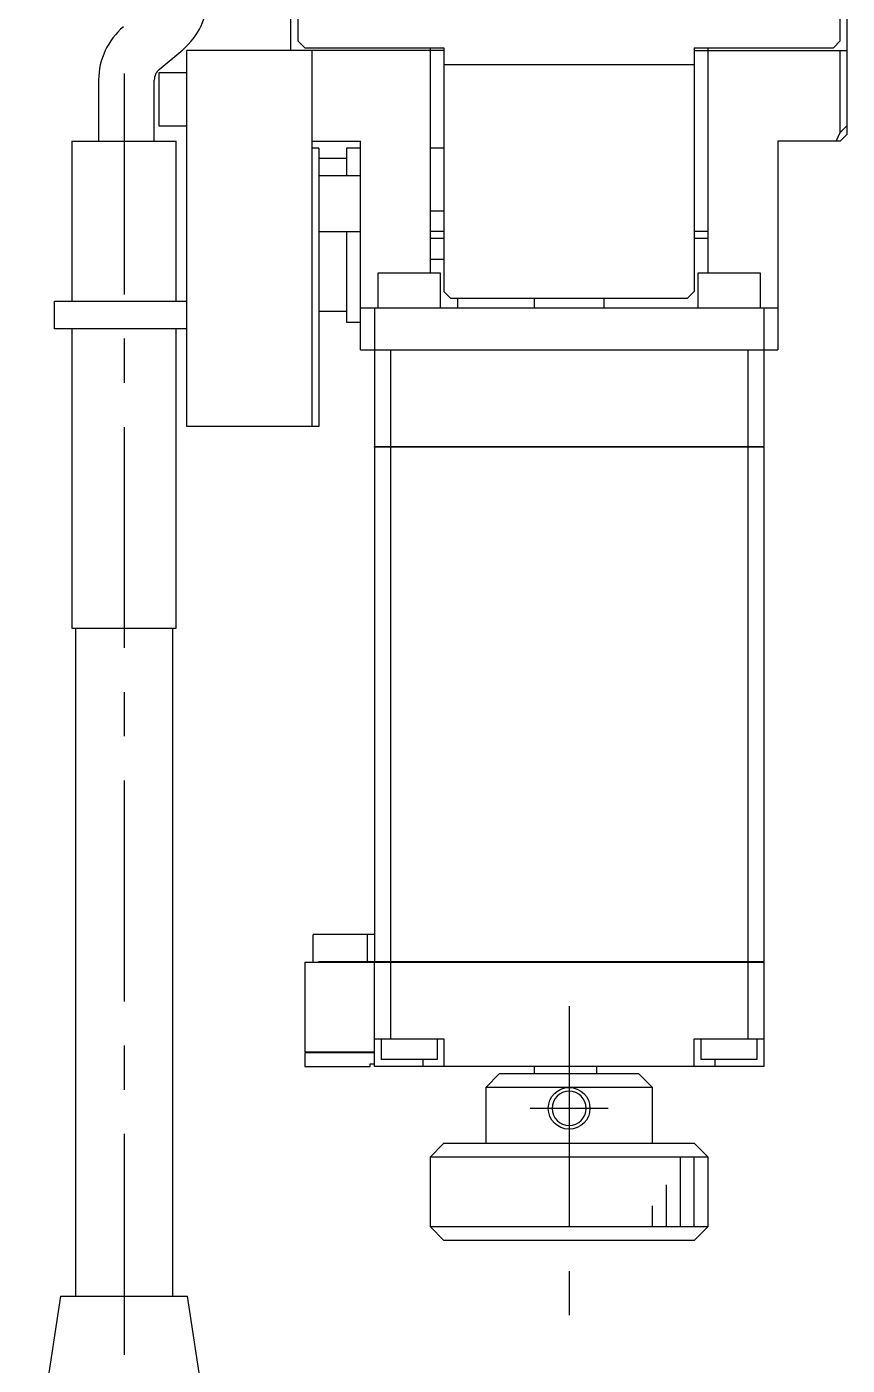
# Model space of a CAD drawing. Extents: x 0 to 725, y -8 to 421.
# Drawn here: x 269.6 to 328.6, y 137.1 to 233.3 of the extents above; entities that cross this region are included whole.
import ezdxf

# ---------------------------------------------------------------- set-up
doc = ezdxf.new("R2010")
doc.units = 0
doc.header["$LTSCALE"] = 0.5
doc.linetypes.add('CENTER', pattern=[50.8, 31.75, -6.35, 6.35, -6.35])
for name, color, linetype in [('MSM_CENTER', 1, 'CENTER'), ('MSM_CONTINUOUS', 7, 'CONTINUOUS'), ('MSM_NARROW', 5, 'CONTINUOUS')]:
    doc.layers.add(name, color=color, linetype=linetype)

msp = doc.modelspace()

# ---------------------------------------------------------------- linework, layer by layer
at = {"layer": 'MSM_CENTER'}
for p, q in [((276.583, 229.902), (276.583, 86.771)), ((308.583, 162.898), (308.583, 139.312)), ((311.383, 155.545), (305.783, 155.545))]:
    msp.add_line(p, q, dxfattribs=at)
at = {"layer": 'MSM_CONTINUOUS'}
for p, q in [((288.583, 231.545), (288.583, 337.045)), ((328.583, 225.545), (328.583, 260.545)), ((289.083, 246.245), (289.083, 232.245)), ((328.083, 232.245), (328.083, 246.245)), ((289.083, 232.245), (289.583, 231.745)), ((327.583, 231.745), (328.083, 232.245)), ((279.11, 230.198), (280.797, 231.613)), ((281.083, 204.545), (281.083, 231.545)), ((299.583, 231.545), (281.083, 231.545)), ((289.583, 231.745), (299.583, 231.745)), ((290.083, 231.545), (290.083, 204.545)), ((298.583, 231.745), (298.583, 215.545)), ((299.583, 231.745), (299.583, 214.245)), ((317.583, 231.745), (327.583, 231.745)), ((317.583, 231.745), (317.583, 214.245)), ((317.583, 231.545), (328.583, 231.545)), ((318.583, 215.545), (318.583, 231.745)), ((328.083, 225.657), (328.083, 231.545)), ((279.083, 229.945), (279.083, 226.145)), ((281.083, 229.945), (279.083, 229.945)), ((299.583, 230.545), (317.583, 230.545)), ((274.753, 229.432), (274.753, 225.045)), ((278.753, 225.045), (278.753, 229.432)), ((279.083, 226.145), (281.083, 226.145)), ((328.083, 225.657), (328.583, 226.157)), ((327.777, 225.045), (328.083, 225.657)), ((328.583, 225.545), (328.083, 225.045)), ((272.833, 225.045), (272.833, 213.545)), ((272.833, 225.045), (280.333, 225.045)), ((280.333, 213.545), (280.333, 225.045)), ((290.083, 225.045), (293.583, 225.045)), ((290.583, 224.545), (290.083, 224.545)), ((290.583, 224.545), (290.583, 204.545)), ((293.583, 224.545), (292.583, 224.545)), ((292.583, 224.545), (292.583, 222.545)), ((293.583, 210.045), (293.583, 225.045)), ((299.583, 224.545), (298.583, 224.545)), ((328.083, 225.045), (323.583, 225.045)), ((323.583, 225.045), (323.583, 210.045)), ((292.583, 223.795), (290.583, 223.795)), ((293.583, 222.545), (290.583, 222.545)), ((298.583, 220.045), (299.583, 220.045)), ((290.583, 218.545), (293.583, 218.545)), ((292.583, 218.545), (292.583, 212.045)), ((299.583, 218.545), (298.583, 218.545)), ((318.583, 218.545), (317.583, 218.545)), ((299.583, 218.045), (298.583, 218.045)), ((318.583, 218.045), (317.583, 218.045)), ((299.583, 216.545), (298.583, 216.545)), ((299.333, 215.545), (294.833, 215.545)), ((294.833, 215.545), (294.833, 213.045)), ((299.333, 213.045), (299.333, 215.545)), ((322.333, 215.545), (317.833, 215.545)), ((317.833, 215.545), (317.833, 213.045)), ((322.333, 213.045), (322.333, 215.545)), ((271.583, 211.545), (271.583, 213.545)), ((271.583, 213.545), (281.083, 213.545)), ((299.583, 214.245), (300.083, 213.745)), ((317.083, 213.745), (300.083, 213.745)), ((300.583, 213.045), (300.583, 213.745)), ((306.083, 213.045), (306.083, 213.745)), ((311.083, 213.745), (311.083, 213.045)), ((317.083, 213.745), (317.583, 214.245)), ((292.583, 212.795), (290.583, 212.795)), ((323.583, 213.045), (293.583, 213.045)), ((294.583, 213.045), (294.583, 203.095)), ((322.583, 213.045), (322.583, 203.095)), ((292.583, 212.045), (293.583, 212.045)), ((281.083, 211.545), (271.583, 211.545)), ((272.833, 211.545), (272.833, 190.045)), ((280.333, 190.045), (280.333, 211.545)), ((293.583, 210.045), (323.583, 210.045)), ((295.738, 210.045), (295.738, 203.095)), ((321.428, 210.045), (321.428, 203.095)), ((290.583, 204.545), (281.083, 204.545)), ((294.583, 203.095), (322.583, 203.095)), ((294.583, 203.045), (294.583, 166.095)), ((322.583, 203.045), (294.583, 203.045)), ((294.593, 203.045), (294.593, 203.095)), ((295.738, 203.045), (295.738, 166.095)), ((295.741, 203.045), (295.741, 203.095)), ((321.424, 203.045), (321.424, 203.095)), ((321.428, 203.045), (321.428, 166.095)), ((322.573, 203.045), (322.573, 203.095)), ((322.583, 203.045), (322.583, 166.095)), ((272.833, 190.045), (280.333, 190.045)), ((273.083, 190.045), (273.083, 142.045)), ((280.083, 142.045), (280.083, 190.045)), ((290.183, 166.045), (290.183, 168.045)), ((294.583, 168.045), (290.183, 168.045)), ((294.083, 166.095), (294.083, 168.045)), ((289.583, 166.045), (289.583, 159.595)), ((289.583, 166.045), (322.583, 166.045)), ((290.583, 166.045), (290.583, 166.095)), ((290.583, 166.095), (322.583, 166.095)), ((294.583, 158.545), (294.583, 166.045)), ((294.593, 166.045), (294.593, 166.095)), ((295.738, 166.045), (295.738, 160.545)), ((295.741, 166.045), (295.741, 166.095)), ((321.424, 166.045), (321.424, 166.095)), ((321.428, 166.045), (321.428, 160.545)), ((322.573, 166.045), (322.573, 166.095)), ((322.583, 166.045), (322.583, 158.545)), ((294.583, 160.545), (299.583, 160.545)), ((295.083, 159.045), (295.083, 160.545)), ((299.083, 160.545), (299.083, 159.045)), ((299.583, 160.545), (299.583, 158.545)), ((317.583, 158.545), (317.583, 160.545)), ((317.583, 160.545), (322.583, 160.545)), ((318.083, 159.045), (318.083, 160.545)), ((322.083, 160.545), (322.083, 159.045)), ((289.583, 159.595), (294.583, 159.595)), ((289.583, 159.545), (289.583, 158.545)), ((294.583, 159.545), (289.583, 159.545)), ((289.633, 159.545), (289.633, 159.595)), ((294.283, 158.745), (294.583, 158.745)), ((294.283, 158.545), (294.283, 158.745)), ((299.083, 159.045), (295.083, 159.045)), ((298.083, 158.545), (298.083, 159.045)), ((322.083, 159.045), (318.083, 159.045)), ((319.083, 158.545), (319.083, 159.045)), ((289.583, 158.545), (294.283, 158.545)), ((322.583, 158.545), (294.583, 158.545)), ((302.583, 157.045), (303.583, 158.045)), ((303.583, 158.045), (313.583, 158.045)), ((306.083, 158.045), (306.083, 158.545)), ((310.583, 158.045), (310.583, 158.545)), ((313.583, 158.045), (314.583, 157.045)), ((302.583, 157.045), (302.583, 153.045)), ((314.583, 157.045), (302.583, 157.045)), ((314.583, 153.045), (314.583, 157.045)), ((299.583, 153.045), (298.583, 152.045)), ((299.583, 153.045), (317.583, 153.045)), ((318.583, 152.045), (317.583, 153.045)), ((318.583, 152.045), (298.583, 152.045)), ((298.583, 152.045), (298.583, 147.045)), ((318.583, 147.045), (318.583, 152.045)), ((298.583, 147.045), (318.583, 147.045)), ((298.583, 147.045), (299.583, 146.045)), ((317.583, 146.045), (318.583, 147.045)), ((317.583, 146.045), (299.583, 146.045)), ((272.013, 142.045), (269.583, 126.045)), ((272.013, 142.045), (281.153, 142.045)), ((283.583, 126.045), (281.153, 142.045))]:
    msp.add_line(p, q, dxfattribs=at)
at = {"layer": 'MSM_CONTINUOUS', "extrusion": (0, 0, -1)}
msp.add_circle((-308.583, 155.545), 1.23, dxfattribs=at)
at = {"layer": 'MSM_CONTINUOUS'}
for centre, radius, start, end in [((277.583, 235.443), 5, 310, 0), ((279.753, 229.432), 5, 130, 180), ((279.753, 229.432), 1, 130, 180)]:
    msp.add_arc(centre, radius, start, end, dxfattribs=at)
at = {"layer": 'MSM_NARROW'}
for p, q in [((316.583, 147.045), (316.583, 152.045)), ((317.583, 147.045), (317.583, 152.045)), ((315.583, 147.045), (315.583, 150.045)), ((314.583, 147.045), (314.583, 148.545))]:
    msp.add_line(p, q, dxfattribs=at)
msp.add_circle((308.583, 155.545), 1.5, dxfattribs=at)

doc.saveas('drawing.dxf')
